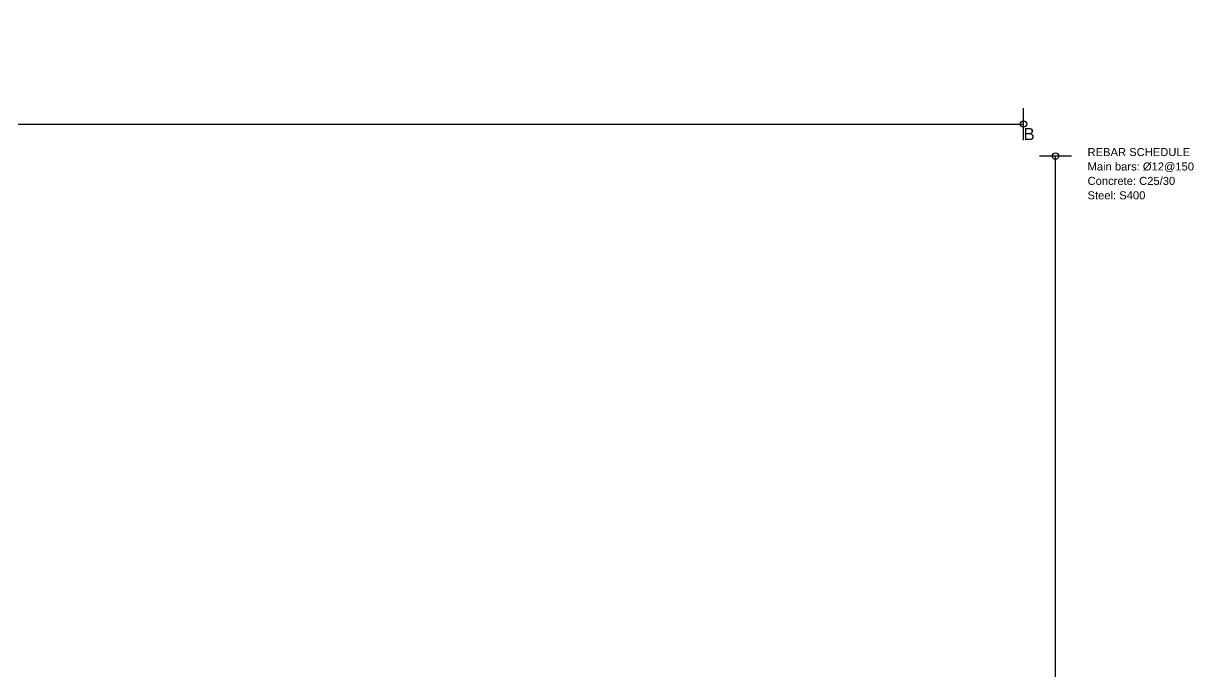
# Model space of a CAD drawing. Header units: centimetres. Extents: x 57177 to 62981, y -6185 to -2960.
# Drawn here: x 61519 to 62981, y -3769 to -2960 of the extents above; entities that cross this region are included whole.
import ezdxf

# ---------------------------------------------------------------- set-up
doc = ezdxf.new("R2010")
doc.units = ezdxf.units.CM
doc.header["$LTSCALE"] = 11
doc.header["$MEASUREMENT"] = 0
doc.layers.get('DEFPOINTS').update_dxf_attribs({"color": 1})
doc.layers.add('DIM', color=2, linetype='Continuous')
doc.layers.add('TXT', color=4, linetype='Continuous')
doc.styles.add('AUTechno', font='AUTechno')
doc.styles.get("Standard").update_dxf_attribs({"font": 'arial.ttf'})
doc.dimstyles.get("Standard").update_dxf_attribs({"dimscale": 100, "dimtxt": 2.5, "dimasz": 0.01, "dimexe": 0.2, "dimexo": 1.2, "dimgap": 0.1, "dimtad": 1, "dimdec": 0, "dimrnd": 0.1, "dimtxsty": 'AUTechno', "dimblk": 'AUCircle', "dimcen": 0.2, "dimse1": 1, "dimse2": 1, "dimclrd": 256, "dimclrt": 256, "dimadec": 1, "dimazin": 3, "dimtfac": 1, "dimtdec": 0, "dimtmove": 2, "dimatfit": 3, "dimldrblk": 'AUArrowL', "dimlwd": -1})

# ---------------------------------------------------------------- blocks, each defined once
blk = doc.blocks.new('AUCircle')
blk.add_line((0, -20), (0, 20))
blk.add_circle((0, 0), 4)
blk = doc.blocks.new('*D2')
blk.add_line((57344.1, -3085.3), (62767.1, -3085.3))
at = {"layer": 'Defpoints'}
for p in [(57343.1, -3085.3), (57343.1, -3125.3), (62768.1, -3125.3)]:
    blk.add_point(p, dxfattribs=at)
at = {"layer": 'DIM', "rotation": 180}
blk.add_blockref('AUCircle', (57343.1, -3085.3), dxfattribs=at)
at = {"layer": 'DIM'}
blk.add_blockref('AUCircle', (62768.1, -3085.3), dxfattribs=at)
at = {"layer": 'DIM', "insert": (60055.6, -3025.3), "char_height": 100, "attachment_point": 5, "style": 'AUTechno'}
blk.add_mtext('5425', dxfattribs=at)
blk = doc.blocks.new('AUArrowL')
blk.add_lwpolyline([(0, 0, 6, 0, 0), (15, 0, 0, 0, 0)], format="xyseb")
blk = doc.blocks.new('*D4')
blk.add_line((62808.1, -6124.2), (62808.1, -3126.3))
at = {"layer": 'Defpoints'}
for p in [(62768.1, -3125.3), (62768.1, -6125.2), (62808.1, -6125.2)]:
    blk.add_point(p, dxfattribs=at)
at = {"layer": 'DIM'}
for p, rotation in [((62808.1, -3125.3), 90), ((62808.1, -6125.2), 270)]:
    blk.add_blockref('AUCircle', p, dxfattribs=dict(at, rotation=rotation))
at = {"layer": 'DIM', "insert": (62748.1, -4625.2), "char_height": 100, "attachment_point": 5, "rotation": 90, "style": 'AUTechno'}
blk.add_mtext('3000', dxfattribs=at)

msp = doc.modelspace()

# ---------------------------------------------------------------- texts
at = {"layer": 'TXT', "color": 3}
msp.add_text('B', height=15, dxfattribs=at).set_placement((62768.1, -3105.3))
at = {"layer": 'TXT', "color": 4}
for s, p in [('REBAR SCHEDULE', (62848.1, -3125.3)), ('Main bars: %%c12@150', (62848.1, -3143.3)), ('Concrete: C25/30', (62848.1, -3161.3)), ('Steel: S400', (62848.1, -3179.3))]:
    msp.add_text(s, height=10, dxfattribs=at).set_placement(p)

# ---------------------------------------------------------------- dimensions: what is measured, and where the dimension line sits
at = {"layer": 'DIM', "color": 2}
dim = msp.add_linear_dim(base=(57343.1, -3085.3), p1=(57343.1, -3125.3), p2=(62768.1, -3125.3), dimstyle='Standard', dxfattribs=at)
dim.commit()
dim.dimension.update_dxf_attribs({"geometry": '*D2', "text_midpoint": (60055.6, -3025.3)})
dim = msp.add_linear_dim(base=(62808.1, -6125.2), p1=(62768.1, -6125.2), p2=(62768.1, -3125.3), angle=90, dimstyle='Standard', dxfattribs=at)
dim.commit()
dim.dimension.update_dxf_attribs({"geometry": '*D4', "text_midpoint": (62748.1, -4625.2)})

doc.saveas('drawing.dxf')
